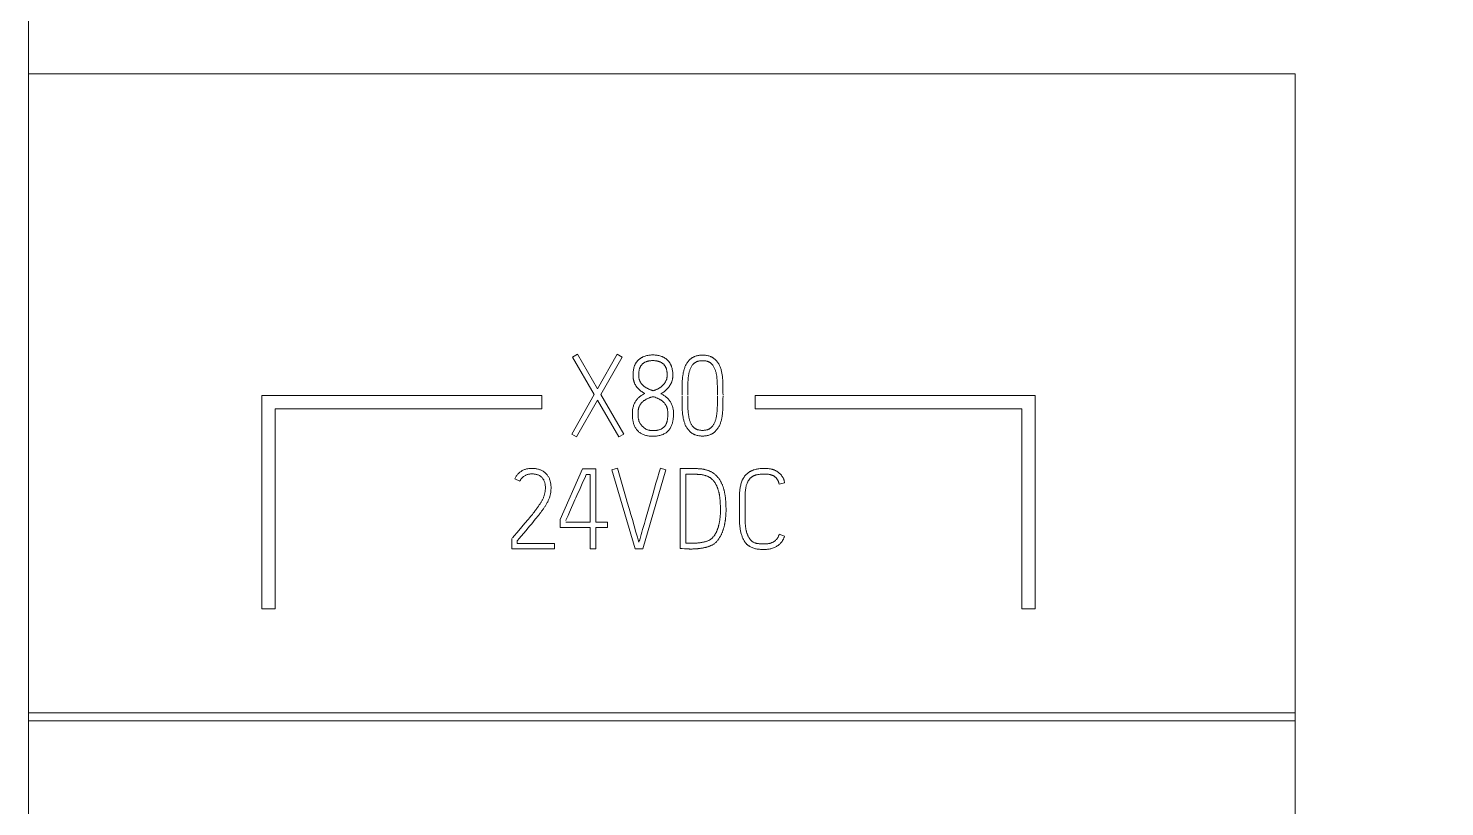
# Model space of a CAD drawing. Header units: millimetres. Extents: x 42356 to 50646, y 31507 to 39566.
# Drawn here: x 47567.53 to 47588.77, y 33780.52 to 33792.19 of the extents above; entities that cross this region are included whole.
import ezdxf

# ---------------------------------------------------------------- set-up
doc = ezdxf.new("R2010")
doc.units = ezdxf.units.MM
doc.set_wipeout_variables(frame=1)
doc.layers.add('000-PI-Oprema', color=30, linetype='Continuous', lineweight=5)

# ---------------------------------------------------------------- blocks, each defined once
blk = doc.blocks.new('A101_6ES7512-1DK01-0AB0')
at = {"layer": '000-PI-Oprema'}
for p, q in [((0, -58.55), (0, 58.55)), ((19, -24.25), (0, -24.25)), ((19, -58.55), (19, -24.25)), ((8.163, -28.496), (8.235, -28.455)), ((8.235, -28.455), (8.534, -28.974)), ((8.534, -28.974), (8.829, -28.455)), ((8.829, -28.455), (8.904, -28.496)), ((8.488, -29.057), (8.163, -28.496)), ((8.904, -28.496), (8.584, -29.059)), ((3.5, -32.273), (3.5, -29.073)), ((3.5, -29.073), (7.7, -29.073)), ((7.7, -29.073), (7.7, -29.273)), ((8.15, -29.651), (8.488, -29.057)), ((8.584, -29.059), (8.929, -29.651)), ((9.804, -29.027), (9.805, -29.001)), ((9.804, -29.066), (9.804, -29.027)), ((9.804, -29.122), (9.804, -29.084)), ((9.805, -28.963), (9.805, -28.937)), ((9.805, -29.001), (9.805, -28.963)), ((9.89, -29.002), (9.889, -29.034)), ((9.889, -29.034), (9.889, -29.066)), ((9.889, -29.084), (9.889, -29.116)), ((9.89, -28.938), (9.89, -28.959)), ((9.89, -28.959), (9.89, -29.002)), ((10.334, -28.927), (10.333, -28.906)), ((10.334, -28.949), (10.334, -28.927)), ((10.335, -28.991), (10.334, -28.949)), ((10.335, -29.023), (10.335, -28.991)), ((10.335, -29.116), (10.335, -29.084)), ((10.417, -28.911), (10.418, -28.937)), ((10.418, -28.937), (10.418, -28.975)), ((10.418, -28.975), (10.418, -29.001)), ((10.418, -29.001), (10.418, -29.027)), ((10.418, -29.027), (10.419, -29.066)), ((10.419, -29.084), (10.418, -29.122)), ((10.9, -29.273), (10.9, -29.073)), ((10.9, -29.073), (15.1, -29.073)), ((15.1, -29.073), (15.1, -32.273)), ((3.7, -29.273), (3.7, -32.273)), ((7.7, -29.273), (3.7, -29.273)), ((8.536, -29.142), (8.223, -29.693)), ((8.856, -29.693), (8.536, -29.142)), ((9.805, -29.148), (9.804, -29.122)), ((9.805, -29.174), (9.805, -29.148)), ((9.805, -29.212), (9.805, -29.174)), ((9.806, -29.238), (9.805, -29.212)), ((9.889, -29.116), (9.89, -29.147)), ((9.89, -29.147), (9.89, -29.179)), ((9.89, -29.179), (9.89, -29.211)), ((9.89, -29.211), (9.891, -29.232)), ((10.334, -29.19), (10.335, -29.147)), ((10.334, -29.211), (10.334, -29.19)), ((10.335, -29.147), (10.335, -29.116)), ((10.418, -29.122), (10.418, -29.148)), ((10.418, -29.148), (10.418, -29.186)), ((10.418, -29.186), (10.418, -29.212)), ((14.9, -29.273), (10.9, -29.273)), ((14.9, -32.273), (14.9, -29.273)), ((8.223, -29.693), (8.15, -29.651)), ((8.929, -29.651), (8.856, -29.693)), ((7.37, -30.359), (7.295, -30.321)), ((7.976, -30.932), (8.312, -30.173)), ((8.354, -30.286), (8.307, -30.393)), ((8.312, -30.173), (8.51, -30.173)), ((8.367, -30.256), (8.354, -30.286)), ((8.425, -30.256), (8.367, -30.256)), ((8.425, -30.972), (8.425, -30.256)), ((8.51, -30.173), (8.51, -30.972)), ((8.753, -30.188), (8.834, -30.165)), ((9.099, -31.373), (8.753, -30.188)), ((8.834, -30.165), (8.965, -30.616)), ((9.56, -30.188), (9.216, -31.373)), ((9.413, -30.39), (9.434, -30.315)), ((9.434, -30.315), (9.462, -30.221)), ((9.462, -30.221), (9.479, -30.165)), ((9.479, -30.165), (9.56, -30.188)), ((9.778, -30.17), (9.961, -30.168)), ((9.778, -31.365), (9.778, -30.17)), ((9.863, -30.255), (9.863, -31.286)), ((7.754, -30.455), (7.754, -30.454)), ((8.264, -30.491), (8.242, -30.54)), ((8.307, -30.393), (8.264, -30.491)), ((9.256, -30.935), (9.369, -30.54)), ((9.369, -30.54), (9.391, -30.465)), ((9.391, -30.465), (9.413, -30.39)), ((11.343, -30.381), (11.261, -30.401)), ((8.198, -30.638), (8.116, -30.823)), ((8.965, -30.616), (8.981, -30.672)), ((8.981, -30.672), (9.009, -30.766)), ((9.009, -30.766), (9.02, -30.804)), ((10.377, -30.687), (10.376, -30.67)), ((10.378, -30.704), (10.377, -30.687)), ((10.379, -30.721), (10.378, -30.704)), ((10.38, -30.738), (10.379, -30.721)), ((10.462, -30.708), (10.463, -30.726)), ((10.463, -30.726), (10.463, -30.745)), ((10.463, -30.745), (10.464, -30.764)), ((10.665, -30.927), (10.665, -30.597)), ((10.75, -30.597), (10.75, -30.923)), ((7.401, -31.045), (7.448, -30.99)), ((7.448, -30.99), (7.494, -30.935)), ((7.494, -30.935), (7.52, -30.903)), ((7.52, -30.903), (7.533, -30.888)), ((7.544, -31.002), (7.522, -31.028)), ((7.533, -30.888), (7.546, -30.872)), ((7.565, -30.976), (7.544, -31.002)), ((7.546, -30.872), (7.559, -30.856)), ((7.559, -30.856), (7.572, -30.84)), ((7.587, -30.95), (7.565, -30.976)), ((7.572, -30.84), (7.584, -30.823)), ((7.584, -30.823), (7.597, -30.807)), ((7.608, -30.924), (7.587, -30.95)), ((7.622, -30.907), (7.608, -30.924)), ((7.636, -30.889), (7.622, -30.907)), ((7.65, -30.872), (7.636, -30.889)), ((7.664, -30.854), (7.65, -30.872)), ((7.976, -31.055), (7.976, -30.932)), ((8.059, -30.972), (8.425, -30.972)), ((8.094, -30.872), (8.072, -30.921)), ((8.116, -30.823), (8.094, -30.872)), ((8.51, -30.972), (8.686, -30.972)), ((8.686, -30.972), (8.686, -31.055)), ((9.02, -30.804), (9.037, -30.86)), ((9.24, -30.992), (9.256, -30.935)), ((7.25, -31.373), (7.25, -31.22)), ((7.26, -31.208), (7.354, -31.099)), ((7.355, -31.224), (7.34, -31.241)), ((7.354, -31.099), (7.401, -31.045)), ((7.522, -31.028), (7.493, -31.062)), ((8.425, -31.055), (7.976, -31.055)), ((8.425, -31.373), (8.425, -31.055)), ((8.51, -31.055), (8.51, -31.373)), ((8.686, -31.055), (8.51, -31.055)), ((9.113, -31.123), (9.135, -31.198)), ((9.135, -31.198), (9.146, -31.236)), ((9.184, -31.179), (9.19, -31.16)), ((9.19, -31.16), (9.201, -31.123)), ((11.263, -31.155), (11.341, -31.183)), ((7.889, -31.373), (7.25, -31.373)), ((7.34, -31.241), (7.333, -31.25)), ((7.333, -31.25), (7.333, -31.29)), ((7.333, -31.29), (7.889, -31.29)), ((7.889, -31.29), (7.889, -31.373)), ((8.51, -31.373), (8.425, -31.373)), ((9.216, -31.373), (9.099, -31.373)), ((9.843, -31.371), (9.806, -31.367)), ((9.906, -31.288), (9.948, -31.288)), ((3.7, -32.273), (3.5, -32.273)), ((15.1, -32.273), (14.9, -32.273)), ((19, -33.833), (0, -33.833)), ((19, -33.95), (0, -33.95))]:
    blk.add_line(p, q, dxfattribs=at)
for points in [[(9.247, -29.044), (9.235, -29.037), (9.223, -29.03), (9.211, -29.023), (9.199, -29.015), (9.188, -29.007), (9.177, -28.999), (9.166, -28.99), (9.161, -28.985), (9.155, -28.98), (9.146, -28.97), (9.136, -28.96), (9.132, -28.955), (9.127, -28.949), (9.123, -28.944), (9.119, -28.938), (9.115, -28.932), (9.111, -28.926), (9.108, -28.92), (9.104, -28.914), (9.101, -28.908), (9.098, -28.902), (9.092, -28.889), (9.09, -28.883), (9.087, -28.876), (9.085, -28.87), (9.082, -28.863), (9.08, -28.856), (9.079, -28.849), (9.077, -28.843), (9.075, -28.836), (9.074, -28.829), (9.073, -28.822), (9.071, -28.808), (9.07, -28.794), (9.069, -28.78), (9.069, -28.767), (9.069, -28.753), (9.069, -28.739), (9.07, -28.725), (9.072, -28.711), (9.074, -28.697), (9.076, -28.683), (9.079, -28.669), (9.082, -28.656), (9.086, -28.642), (9.088, -28.636), (9.091, -28.629), (9.093, -28.623), (9.096, -28.616), (9.099, -28.61), (9.102, -28.604), (9.105, -28.597), (9.109, -28.591), (9.112, -28.585), (9.116, -28.579), (9.12, -28.574), (9.125, -28.568), (9.129, -28.563), (9.133, -28.557), (9.138, -28.552), (9.143, -28.547), (9.148, -28.542), (9.153, -28.537), (9.158, -28.532), (9.164, -28.528), (9.169, -28.524), (9.175, -28.52), (9.181, -28.516), (9.186, -28.512), (9.192, -28.508), (9.198, -28.504), (9.205, -28.501), (9.211, -28.498), (9.217, -28.495), (9.223, -28.492), (9.23, -28.489), (9.236, -28.487), (9.25, -28.482), (9.263, -28.478), (9.276, -28.474), (9.29, -28.472), (9.304, -28.469), (9.318, -28.467), (9.332, -28.466), (9.346, -28.465), (9.36, -28.465), (9.374, -28.465), (9.388, -28.465), (9.402, -28.466), (9.416, -28.467), (9.429, -28.469), (9.443, -28.471), (9.457, -28.474), (9.47, -28.478), (9.484, -28.482), (9.497, -28.486), (9.504, -28.489), (9.51, -28.492), (9.516, -28.494), (9.523, -28.497), (9.529, -28.501), (9.535, -28.504), (9.541, -28.507), (9.547, -28.511), (9.553, -28.515), (9.559, -28.519), (9.564, -28.523), (9.57, -28.527), (9.575, -28.532), (9.581, -28.537), (9.586, -28.541), (9.591, -28.546), (9.595, -28.551), (9.6, -28.557), (9.605, -28.562), (9.609, -28.568), (9.613, -28.573), (9.617, -28.579), (9.621, -28.585), (9.625, -28.591), (9.628, -28.597), (9.631, -28.603), (9.635, -28.609), (9.638, -28.616), (9.64, -28.622), (9.643, -28.628), (9.645, -28.635), (9.648, -28.642), (9.652, -28.655), (9.655, -28.669), (9.658, -28.682), (9.661, -28.696), (9.663, -28.71), (9.664, -28.724), (9.665, -28.738), (9.666, -28.752), (9.666, -28.766), (9.666, -28.78), (9.665, -28.794), (9.664, -28.808), (9.663, -28.814), (9.662, -28.821), (9.661, -28.828), (9.659, -28.835), (9.657, -28.842), (9.656, -28.849), (9.654, -28.855), (9.651, -28.862), (9.649, -28.869), (9.647, -28.875), (9.644, -28.882), (9.641, -28.888), (9.635, -28.9), (9.628, -28.913), (9.621, -28.925), (9.613, -28.936), (9.605, -28.948), (9.596, -28.959), (9.587, -28.969), (9.578, -28.979), (9.568, -28.989), (9.557, -28.998), (9.546, -29.007), (9.535, -29.016), (9.524, -29.024), (9.512, -29.032), (9.5, -29.039), (9.488, -29.046)], [(9.372, -29.001), (9.379, -28.999), (9.386, -28.996), (9.393, -28.994), (9.4, -28.992), (9.406, -28.989), (9.413, -28.987), (9.42, -28.984), (9.427, -28.981), (9.433, -28.978), (9.44, -28.974), (9.446, -28.971), (9.453, -28.968), (9.459, -28.964), (9.465, -28.96), (9.472, -28.956), (9.478, -28.952), (9.484, -28.948), (9.489, -28.943), (9.495, -28.939), (9.501, -28.934), (9.506, -28.929), (9.512, -28.924), (9.517, -28.919), (9.522, -28.914), (9.527, -28.908), (9.532, -28.903), (9.536, -28.897), (9.541, -28.891), (9.545, -28.885), (9.549, -28.879), (9.553, -28.873), (9.557, -28.867), (9.56, -28.86), (9.563, -28.854), (9.566, -28.847), (9.569, -28.84), (9.571, -28.833), (9.574, -28.826), (9.576, -28.819), (9.577, -28.812), (9.578, -28.805), (9.579, -28.798), (9.58, -28.79), (9.581, -28.783), (9.581, -28.776), (9.581, -28.768), (9.581, -28.761), (9.581, -28.754), (9.581, -28.746), (9.581, -28.739), (9.58, -28.732), (9.579, -28.724), (9.578, -28.717), (9.577, -28.71), (9.576, -28.703), (9.574, -28.696), (9.573, -28.688), (9.571, -28.681), (9.569, -28.674), (9.566, -28.667), (9.564, -28.66), (9.561, -28.654), (9.558, -28.647), (9.555, -28.64), (9.551, -28.634), (9.547, -28.628), (9.543, -28.622), (9.538, -28.616), (9.534, -28.61), (9.529, -28.605), (9.523, -28.6), (9.518, -28.595), (9.512, -28.591), (9.506, -28.586), (9.5, -28.582), (9.494, -28.579), (9.487, -28.575), (9.481, -28.572), (9.474, -28.569), (9.467, -28.566), (9.46, -28.564), (9.453, -28.561), (9.446, -28.559), (9.439, -28.557), (9.432, -28.556), (9.425, -28.554), (9.417, -28.553), (9.41, -28.552), (9.403, -28.551), (9.396, -28.551), (9.388, -28.55), (9.381, -28.55), (9.374, -28.55), (9.366, -28.55), (9.359, -28.55), (9.352, -28.55), (9.344, -28.55), (9.337, -28.551), (9.33, -28.551), (9.323, -28.552), (9.315, -28.553), (9.308, -28.555), (9.301, -28.556), (9.294, -28.558), (9.287, -28.559), (9.28, -28.561), (9.273, -28.564), (9.266, -28.566), (9.259, -28.569), (9.252, -28.572), (9.246, -28.575), (9.239, -28.579), (9.233, -28.582), (9.227, -28.586), (9.221, -28.591), (9.215, -28.595), (9.21, -28.6), (9.204, -28.605), (9.199, -28.611), (9.195, -28.616), (9.19, -28.622), (9.186, -28.628), (9.182, -28.635), (9.179, -28.641), (9.175, -28.648), (9.172, -28.654), (9.17, -28.661), (9.167, -28.668), (9.165, -28.675), (9.163, -28.682), (9.162, -28.689), (9.16, -28.696), (9.159, -28.704), (9.158, -28.711), (9.157, -28.718), (9.156, -28.726), (9.155, -28.733), (9.155, -28.74), (9.154, -28.755), (9.154, -28.769)], [(9.805, -28.937), (9.806, -28.911), (9.806, -28.898), (9.807, -28.885), (9.807, -28.872), (9.808, -28.86), (9.808, -28.847), (9.809, -28.834), (9.811, -28.821), (9.812, -28.808), (9.813, -28.795), (9.815, -28.783), (9.817, -28.77), (9.819, -28.757), (9.821, -28.745), (9.823, -28.732), (9.826, -28.719), (9.829, -28.707), (9.832, -28.694), (9.836, -28.682), (9.84, -28.67), (9.844, -28.657), (9.848, -28.645), (9.853, -28.633), (9.858, -28.622), (9.864, -28.61), (9.87, -28.599), (9.877, -28.588), (9.884, -28.577), (9.892, -28.567), (9.9, -28.557), (9.908, -28.547), (9.917, -28.538), (9.927, -28.529), (9.937, -28.521), (9.947, -28.513), (9.953, -28.51), (9.958, -28.506), (9.963, -28.503), (9.969, -28.5), (9.975, -28.497), (9.981, -28.494), (9.986, -28.491), (9.992, -28.488), (10.004, -28.484), (10.017, -28.48), (10.029, -28.476), (10.042, -28.473), (10.054, -28.471), (10.067, -28.469), (10.08, -28.468), (10.093, -28.467), (10.106, -28.466), (10.119, -28.466), (10.131, -28.467), (10.144, -28.468), (10.157, -28.469), (10.17, -28.471), (10.183, -28.473), (10.195, -28.476), (10.208, -28.48), (10.22, -28.484), (10.232, -28.488), (10.238, -28.491), (10.244, -28.494), (10.25, -28.496), (10.255, -28.499), (10.261, -28.503), (10.266, -28.506), (10.272, -28.509), (10.277, -28.513), (10.287, -28.521), (10.297, -28.529), (10.307, -28.538), (10.316, -28.547), (10.324, -28.557), (10.333, -28.567), (10.34, -28.577), (10.348, -28.588), (10.354, -28.599), (10.361, -28.61), (10.366, -28.621), (10.372, -28.633), (10.376, -28.645), (10.381, -28.657), (10.385, -28.669), (10.389, -28.682), (10.392, -28.694), (10.395, -28.707), (10.398, -28.719), (10.401, -28.732), (10.403, -28.744), (10.405, -28.757), (10.407, -28.77), (10.409, -28.783), (10.41, -28.795), (10.411, -28.808), (10.413, -28.821), (10.414, -28.834), (10.415, -28.847), (10.415, -28.86), (10.416, -28.872), (10.416, -28.885), (10.417, -28.898), (10.417, -28.911)], [(10.333, -28.906), (10.333, -28.895), (10.333, -28.885), (10.332, -28.874), (10.331, -28.863), (10.331, -28.853), (10.33, -28.842), (10.329, -28.832), (10.328, -28.821), (10.327, -28.81), (10.326, -28.8), (10.325, -28.789), (10.324, -28.779), (10.322, -28.768), (10.32, -28.758), (10.318, -28.747), (10.316, -28.737), (10.314, -28.726), (10.311, -28.716), (10.308, -28.706), (10.305, -28.696), (10.301, -28.686), (10.297, -28.676), (10.293, -28.666), (10.288, -28.656), (10.283, -28.647), (10.278, -28.638), (10.272, -28.629), (10.266, -28.62), (10.26, -28.612), (10.256, -28.608), (10.253, -28.604), (10.249, -28.6), (10.245, -28.596), (10.241, -28.593), (10.237, -28.589), (10.233, -28.586), (10.229, -28.583), (10.224, -28.58), (10.22, -28.577), (10.215, -28.574), (10.21, -28.572), (10.206, -28.569), (10.201, -28.567), (10.196, -28.565), (10.191, -28.563), (10.186, -28.562), (10.181, -28.56), (10.175, -28.559), (10.17, -28.557), (10.16, -28.555), (10.149, -28.554), (10.139, -28.552), (10.128, -28.552), (10.117, -28.551), (10.107, -28.551), (10.096, -28.552), (10.085, -28.552), (10.075, -28.554), (10.064, -28.555), (10.054, -28.557), (10.049, -28.559), (10.043, -28.56), (10.038, -28.562), (10.033, -28.563), (10.028, -28.565), (10.023, -28.567), (10.018, -28.569), (10.014, -28.572), (10.009, -28.574), (10.004, -28.577), (10, -28.58), (9.996, -28.583), (9.991, -28.586), (9.987, -28.589), (9.983, -28.593), (9.979, -28.596), (9.975, -28.6), (9.972, -28.604), (9.968, -28.608), (9.964, -28.612), (9.958, -28.62), (9.951, -28.629), (9.946, -28.638), (9.94, -28.647), (9.935, -28.656), (9.931, -28.666), (9.927, -28.676), (9.923, -28.686), (9.919, -28.696), (9.916, -28.706), (9.913, -28.716), (9.911, -28.726), (9.908, -28.737), (9.906, -28.747), (9.904, -28.758), (9.903, -28.768), (9.901, -28.779), (9.9, -28.789), (9.898, -28.8), (9.897, -28.81), (9.896, -28.821), (9.895, -28.832), (9.894, -28.842), (9.894, -28.853), (9.893, -28.863), (9.892, -28.874), (9.892, -28.885), (9.892, -28.895), (9.891, -28.906), (9.891, -28.917), (9.89, -28.938)], [(9.154, -28.769), (9.154, -28.777), (9.154, -28.784), (9.155, -28.792), (9.156, -28.799), (9.157, -28.807), (9.158, -28.814), (9.16, -28.821), (9.161, -28.825), (9.162, -28.829), (9.163, -28.832), (9.164, -28.836), (9.165, -28.839), (9.166, -28.843), (9.167, -28.846), (9.169, -28.85), (9.17, -28.853), (9.172, -28.857), (9.173, -28.86), (9.175, -28.864), (9.176, -28.867), (9.178, -28.87), (9.18, -28.874), (9.182, -28.877), (9.184, -28.88), (9.186, -28.883), (9.188, -28.886), (9.19, -28.889), (9.192, -28.893), (9.194, -28.896), (9.196, -28.899), (9.199, -28.901), (9.201, -28.904), (9.204, -28.907), (9.206, -28.91), (9.209, -28.913), (9.211, -28.915), (9.214, -28.918), (9.217, -28.921), (9.219, -28.923), (9.225, -28.928), (9.231, -28.933), (9.237, -28.937), (9.243, -28.942), (9.249, -28.946), (9.255, -28.95), (9.262, -28.954), (9.268, -28.958), (9.275, -28.962), (9.281, -28.965), (9.288, -28.968), (9.295, -28.972), (9.301, -28.975), (9.308, -28.978), (9.315, -28.981), (9.322, -28.984), (9.329, -28.986), (9.336, -28.989), (9.343, -28.991), (9.35, -28.994), (9.357, -28.996), (9.365, -28.998), (9.372, -29.001)], [(9.488, -29.046), (9.499, -29.051), (9.51, -29.058), (9.521, -29.064), (9.532, -29.071), (9.542, -29.078), (9.553, -29.085), (9.563, -29.092), (9.573, -29.101), (9.582, -29.109), (9.591, -29.118), (9.599, -29.127), (9.607, -29.137), (9.615, -29.147), (9.623, -29.157), (9.629, -29.168), (9.636, -29.179), (9.642, -29.19), (9.647, -29.201), (9.652, -29.213), (9.657, -29.224), (9.661, -29.236), (9.664, -29.248), (9.667, -29.261), (9.67, -29.273), (9.672, -29.285), (9.674, -29.298), (9.675, -29.311), (9.676, -29.323), (9.676, -29.336), (9.676, -29.348), (9.676, -29.361), (9.676, -29.374), (9.675, -29.386), (9.674, -29.399), (9.673, -29.411), (9.672, -29.424), (9.67, -29.436), (9.668, -29.449), (9.666, -29.461), (9.663, -29.474), (9.66, -29.486), (9.656, -29.498), (9.652, -29.51), (9.648, -29.522), (9.643, -29.534), (9.638, -29.545), (9.632, -29.556), (9.625, -29.567), (9.618, -29.577), (9.61, -29.587), (9.602, -29.597), (9.598, -29.602), (9.593, -29.606), (9.589, -29.611), (9.584, -29.615), (9.574, -29.623), (9.564, -29.631), (9.554, -29.638), (9.543, -29.644), (9.532, -29.65), (9.52, -29.656), (9.508, -29.661), (9.497, -29.665), (9.485, -29.669), (9.472, -29.672), (9.46, -29.675), (9.448, -29.678), (9.435, -29.68), (9.423, -29.682), (9.41, -29.683), (9.398, -29.684), (9.385, -29.684), (9.372, -29.685), (9.36, -29.685), (9.347, -29.684), (9.334, -29.684), (9.322, -29.683), (9.309, -29.681), (9.297, -29.68), (9.284, -29.677), (9.272, -29.675), (9.26, -29.672), (9.248, -29.668), (9.236, -29.664), (9.224, -29.66), (9.212, -29.655), (9.201, -29.649), (9.19, -29.643), (9.179, -29.636), (9.169, -29.629), (9.158, -29.621), (9.149, -29.613), (9.144, -29.609), (9.14, -29.604), (9.135, -29.6), (9.131, -29.595), (9.123, -29.585), (9.116, -29.575), (9.109, -29.565), (9.102, -29.554), (9.096, -29.542), (9.091, -29.531), (9.086, -29.519), (9.082, -29.507), (9.078, -29.495), (9.074, -29.483), (9.071, -29.471), (9.069, -29.459), (9.066, -29.446), (9.065, -29.434), (9.063, -29.421), (9.061, -29.409), (9.06, -29.396), (9.06, -29.383), (9.059, -29.371), (9.059, -29.358), (9.059, -29.345), (9.059, -29.333), (9.059, -29.32), (9.06, -29.308), (9.061, -29.295), (9.063, -29.283), (9.065, -29.27), (9.068, -29.258), (9.071, -29.246), (9.074, -29.233), (9.078, -29.221), (9.083, -29.21), (9.088, -29.198), (9.093, -29.187), (9.099, -29.175), (9.105, -29.164), (9.112, -29.154), (9.119, -29.143), (9.126, -29.133), (9.135, -29.124), (9.143, -29.114), (9.152, -29.106), (9.161, -29.097), (9.171, -29.089), (9.181, -29.082), (9.192, -29.075), (9.202, -29.068), (9.213, -29.061), (9.224, -29.055), (9.235, -29.049), (9.247, -29.044)], [(9.37, -29.091), (9.362, -29.093), (9.354, -29.095), (9.346, -29.097), (9.338, -29.1), (9.33, -29.103), (9.322, -29.105), (9.314, -29.108), (9.306, -29.111), (9.299, -29.114), (9.291, -29.118), (9.283, -29.121), (9.276, -29.125), (9.268, -29.128), (9.261, -29.132), (9.254, -29.137), (9.246, -29.141), (9.239, -29.146), (9.232, -29.15), (9.226, -29.155), (9.219, -29.161), (9.213, -29.166), (9.207, -29.172), (9.201, -29.178), (9.195, -29.184), (9.19, -29.19), (9.185, -29.197), (9.18, -29.204), (9.176, -29.211), (9.172, -29.219), (9.168, -29.226), (9.164, -29.234), (9.161, -29.241), (9.158, -29.249), (9.156, -29.257), (9.153, -29.265), (9.151, -29.274), (9.15, -29.282), (9.148, -29.29), (9.147, -29.298), (9.146, -29.307), (9.145, -29.315), (9.144, -29.323), (9.144, -29.332), (9.144, -29.34), (9.144, -29.348), (9.144, -29.357), (9.144, -29.365), (9.144, -29.373), (9.145, -29.382), (9.145, -29.39), (9.146, -29.398), (9.147, -29.407), (9.148, -29.415), (9.15, -29.423), (9.152, -29.431), (9.154, -29.44), (9.156, -29.448), (9.158, -29.456), (9.161, -29.463), (9.164, -29.471), (9.168, -29.479), (9.172, -29.486), (9.174, -29.49), (9.176, -29.493), (9.178, -29.497), (9.18, -29.5), (9.185, -29.507), (9.19, -29.514), (9.196, -29.52), (9.201, -29.527), (9.207, -29.533), (9.213, -29.539), (9.219, -29.545)], [(9.219, -29.545), (9.224, -29.55), (9.23, -29.556), (9.236, -29.56), (9.243, -29.565), (9.249, -29.569), (9.256, -29.573), (9.263, -29.577), (9.27, -29.581), (9.277, -29.584), (9.284, -29.586), (9.292, -29.589), (9.299, -29.591), (9.307, -29.593), (9.314, -29.595), (9.322, -29.596), (9.33, -29.597), (9.338, -29.598), (9.345, -29.599), (9.353, -29.599), (9.361, -29.6), (9.369, -29.6), (9.377, -29.6), (9.385, -29.6), (9.392, -29.599), (9.4, -29.599), (9.408, -29.598), (9.416, -29.597), (9.424, -29.596), (9.431, -29.595), (9.439, -29.593), (9.447, -29.591), (9.454, -29.589), (9.462, -29.587), (9.469, -29.585), (9.477, -29.582), (9.484, -29.579), (9.491, -29.576), (9.498, -29.572), (9.505, -29.568), (9.511, -29.564), (9.518, -29.56), (9.524, -29.555), (9.53, -29.55), (9.536, -29.544), (9.541, -29.538), (9.546, -29.532), (9.55, -29.526), (9.555, -29.519), (9.559, -29.513), (9.562, -29.506), (9.566, -29.499), (9.569, -29.491), (9.572, -29.484), (9.574, -29.477), (9.577, -29.469), (9.579, -29.462), (9.581, -29.454), (9.582, -29.446), (9.584, -29.439), (9.585, -29.431), (9.586, -29.423), (9.587, -29.415), (9.588, -29.408), (9.589, -29.4), (9.59, -29.392), (9.59, -29.384), (9.591, -29.369), (9.591, -29.353), (9.591, -29.337), (9.591, -29.329), (9.59, -29.322), (9.59, -29.314), (9.589, -29.306), (9.588, -29.298), (9.587, -29.291), (9.585, -29.283), (9.584, -29.275), (9.582, -29.268), (9.58, -29.26), (9.577, -29.253), (9.575, -29.245), (9.572, -29.238), (9.569, -29.231), (9.565, -29.224), (9.561, -29.217), (9.557, -29.21), (9.553, -29.204), (9.548, -29.197), (9.544, -29.191), (9.539, -29.185), (9.533, -29.179), (9.528, -29.174), (9.522, -29.168), (9.516, -29.163), (9.51, -29.158), (9.504, -29.153), (9.498, -29.149), (9.491, -29.144), (9.485, -29.14), (9.478, -29.136), (9.471, -29.132), (9.464, -29.128), (9.457, -29.125), (9.45, -29.121), (9.443, -29.118), (9.436, -29.115), (9.429, -29.112), (9.414, -29.106), (9.4, -29.1), (9.385, -29.095), (9.37, -29.091)], [(10.335, -29.066), (10.335, -29.055), (10.335, -29.023)], [(10.418, -29.212), (10.417, -29.238), (10.417, -29.251), (10.416, -29.263), (10.416, -29.276), (10.415, -29.289), (10.414, -29.302), (10.413, -29.315), (10.412, -29.327), (10.411, -29.34), (10.41, -29.353), (10.408, -29.366), (10.406, -29.378), (10.404, -29.391), (10.402, -29.404), (10.4, -29.416), (10.397, -29.429), (10.394, -29.441), (10.39, -29.454), (10.387, -29.466), (10.383, -29.478), (10.379, -29.49), (10.374, -29.502), (10.369, -29.514), (10.364, -29.526), (10.358, -29.537), (10.352, -29.548), (10.345, -29.559), (10.338, -29.57), (10.33, -29.58), (10.322, -29.59), (10.313, -29.6), (10.305, -29.609), (10.295, -29.618), (10.285, -29.626), (10.275, -29.634), (10.27, -29.638), (10.265, -29.641), (10.259, -29.645), (10.254, -29.648), (10.248, -29.651), (10.242, -29.654), (10.237, -29.657), (10.231, -29.659), (10.219, -29.664), (10.206, -29.668), (10.194, -29.672), (10.182, -29.675), (10.169, -29.677), (10.156, -29.679), (10.143, -29.68), (10.131, -29.681), (10.118, -29.681), (10.105, -29.681), (10.092, -29.681), (10.079, -29.68), (10.066, -29.679), (10.054, -29.677), (10.041, -29.674), (10.029, -29.671), (10.016, -29.668), (10.004, -29.664), (9.998, -29.662), (9.992, -29.659), (9.986, -29.656), (9.98, -29.654), (9.975, -29.651), (9.969, -29.648), (9.963, -29.644), (9.958, -29.641), (9.953, -29.637), (9.948, -29.634), (9.937, -29.626), (9.928, -29.617), (9.918, -29.609), (9.909, -29.6), (9.9, -29.59), (9.892, -29.58), (9.884, -29.57), (9.877, -29.56), (9.87, -29.549), (9.864, -29.537), (9.858, -29.526), (9.853, -29.514), (9.848, -29.502), (9.844, -29.49), (9.84, -29.478), (9.836, -29.466), (9.832, -29.454), (9.829, -29.441), (9.826, -29.429), (9.823, -29.416), (9.821, -29.404), (9.819, -29.391), (9.817, -29.378), (9.815, -29.366), (9.813, -29.353), (9.812, -29.34), (9.811, -29.327), (9.809, -29.315), (9.808, -29.302), (9.808, -29.289), (9.807, -29.276), (9.807, -29.263), (9.806, -29.251), (9.806, -29.238)], [(9.891, -29.232), (9.891, -29.243), (9.892, -29.253), (9.892, -29.264), (9.893, -29.275), (9.893, -29.285), (9.894, -29.296), (9.895, -29.306), (9.896, -29.317), (9.897, -29.327), (9.898, -29.338), (9.899, -29.348), (9.901, -29.359), (9.902, -29.369), (9.904, -29.38), (9.906, -29.39), (9.908, -29.401), (9.91, -29.411), (9.913, -29.421), (9.915, -29.432), (9.918, -29.442), (9.921, -29.452), (9.924, -29.462), (9.928, -29.472), (9.932, -29.482), (9.936, -29.491), (9.941, -29.501), (9.946, -29.51), (9.952, -29.519), (9.958, -29.528), (9.962, -29.532), (9.965, -29.536), (9.968, -29.54), (9.972, -29.544), (9.975, -29.548), (9.979, -29.552), (9.983, -29.555), (9.987, -29.559), (9.991, -29.562), (9.996, -29.565), (10, -29.568), (10.005, -29.571), (10.009, -29.574), (10.014, -29.576), (10.019, -29.578), (10.024, -29.581), (10.028, -29.583), (10.033, -29.584), (10.038, -29.586), (10.044, -29.588), (10.049, -29.589), (10.054, -29.59), (10.064, -29.592), (10.075, -29.594), (10.085, -29.595), (10.096, -29.596), (10.106, -29.596), (10.117, -29.596), (10.128, -29.596), (10.138, -29.595), (10.149, -29.594), (10.159, -29.593), (10.17, -29.59), (10.175, -29.589), (10.18, -29.588), (10.185, -29.586), (10.19, -29.584), (10.195, -29.583), (10.2, -29.58), (10.205, -29.578), (10.21, -29.576), (10.214, -29.573), (10.219, -29.571), (10.223, -29.568), (10.228, -29.565), (10.232, -29.562), (10.236, -29.558), (10.24, -29.555), (10.244, -29.551), (10.248, -29.547), (10.251, -29.544), (10.255, -29.54), (10.258, -29.536), (10.265, -29.527), (10.271, -29.519), (10.277, -29.51), (10.282, -29.501), (10.287, -29.491), (10.292, -29.482), (10.296, -29.472), (10.299, -29.462), (10.303, -29.452), (10.306, -29.442), (10.309, -29.432), (10.312, -29.421), (10.314, -29.411), (10.317, -29.401), (10.319, -29.39), (10.321, -29.38), (10.322, -29.369), (10.324, -29.359), (10.325, -29.348), (10.326, -29.338), (10.328, -29.327), (10.329, -29.317), (10.33, -29.306), (10.33, -29.296), (10.331, -29.285), (10.332, -29.275), (10.332, -29.264), (10.333, -29.253), (10.333, -29.243), (10.334, -29.232), (10.334, -29.211)], [(7.295, -30.321), (7.3, -30.311), (7.305, -30.301), (7.311, -30.291), (7.317, -30.282), (7.324, -30.273), (7.331, -30.264), (7.338, -30.255), (7.346, -30.247), (7.354, -30.239), (7.362, -30.231), (7.371, -30.224), (7.38, -30.217), (7.389, -30.211), (7.399, -30.205), (7.408, -30.199), (7.418, -30.194), (7.429, -30.189), (7.439, -30.185), (7.45, -30.181), (7.46, -30.178), (7.471, -30.175), (7.482, -30.173), (7.493, -30.171), (7.505, -30.169), (7.516, -30.168), (7.527, -30.167), (7.538, -30.167), (7.55, -30.166), (7.561, -30.166), (7.572, -30.167), (7.583, -30.168), (7.594, -30.169), (7.606, -30.17), (7.617, -30.172), (7.628, -30.174), (7.639, -30.177), (7.649, -30.18), (7.66, -30.183), (7.671, -30.186), (7.681, -30.19), (7.691, -30.195), (7.702, -30.2), (7.712, -30.205), (7.721, -30.21), (7.731, -30.216), (7.74, -30.223), (7.748, -30.23), (7.757, -30.238), (7.765, -30.246), (7.772, -30.254), (7.78, -30.262), (7.786, -30.271), (7.793, -30.281), (7.799, -30.29), (7.804, -30.3), (7.809, -30.31), (7.814, -30.32), (7.818, -30.33), (7.822, -30.341), (7.825, -30.352), (7.828, -30.363), (7.831, -30.374), (7.833, -30.385), (7.835, -30.396), (7.836, -30.407), (7.837, -30.418), (7.838, -30.429), (7.839, -30.44), (7.839, -30.451), (7.839, -30.463), (7.839, -30.474), (7.838, -30.485), (7.838, -30.496), (7.836, -30.507), (7.835, -30.519), (7.834, -30.53), (7.832, -30.541), (7.83, -30.552), (7.827, -30.563), (7.825, -30.574), (7.822, -30.585), (7.819, -30.595), (7.815, -30.606), (7.811, -30.616), (7.807, -30.627), (7.803, -30.637), (7.798, -30.648), (7.794, -30.658), (7.789, -30.668), (7.783, -30.678), (7.778, -30.688), (7.773, -30.697), (7.767, -30.707), (7.761, -30.717), (7.755, -30.726), (7.749, -30.736), (7.743, -30.745), (7.737, -30.754), (7.73, -30.763), (7.724, -30.773), (7.717, -30.782), (7.711, -30.791), (7.704, -30.8), (7.698, -30.809), (7.691, -30.818), (7.684, -30.827), (7.678, -30.836), (7.671, -30.845), (7.664, -30.854)], [(7.597, -30.807), (7.603, -30.799), (7.609, -30.79), (7.615, -30.782), (7.621, -30.774), (7.627, -30.766), (7.633, -30.757), (7.639, -30.749), (7.645, -30.74), (7.651, -30.732), (7.657, -30.723), (7.662, -30.715), (7.668, -30.706), (7.674, -30.698), (7.679, -30.689), (7.685, -30.68), (7.69, -30.672), (7.695, -30.663), (7.701, -30.654), (7.706, -30.645), (7.71, -30.636), (7.715, -30.627), (7.719, -30.617), (7.724, -30.608), (7.728, -30.598), (7.731, -30.589), (7.734, -30.579), (7.737, -30.569), (7.74, -30.559), (7.743, -30.549), (7.745, -30.539), (7.747, -30.529), (7.749, -30.519), (7.75, -30.509), (7.752, -30.499), (7.753, -30.489), (7.754, -30.478), (7.754, -30.468), (7.754, -30.458), (7.754, -30.448), (7.754, -30.437), (7.753, -30.427), (7.752, -30.417), (7.751, -30.407), (7.749, -30.396), (7.747, -30.386), (7.744, -30.376), (7.741, -30.367), (7.737, -30.357), (7.733, -30.348), (7.729, -30.338), (7.723, -30.33), (7.718, -30.321), (7.711, -30.313), (7.704, -30.305), (7.697, -30.298), (7.689, -30.291), (7.681, -30.285), (7.672, -30.279), (7.664, -30.274), (7.654, -30.269), (7.645, -30.265), (7.635, -30.262), (7.625, -30.259), (7.615, -30.256), (7.605, -30.254), (7.595, -30.253), (7.585, -30.251), (7.575, -30.25), (7.564, -30.25), (7.554, -30.25), (7.544, -30.25), (7.533, -30.25), (7.523, -30.251), (7.513, -30.252), (7.502, -30.254), (7.492, -30.256), (7.482, -30.259), (7.473, -30.263), (7.463, -30.267), (7.454, -30.271), (7.445, -30.276), (7.436, -30.282), (7.428, -30.288), (7.42, -30.294), (7.412, -30.301), (7.405, -30.308), (7.398, -30.316), (7.391, -30.324), (7.385, -30.333), (7.38, -30.341), (7.374, -30.35), (7.37, -30.359)], [(7.389, -30.328), (7.388, -30.329), (7.387, -30.33), (7.386, -30.331), (7.385, -30.333), (7.384, -30.334), (7.383, -30.335), (7.383, -30.337), (7.382, -30.338), (7.381, -30.339), (7.38, -30.34), (7.379, -30.342), (7.378, -30.343), (7.378, -30.344), (7.377, -30.346), (7.376, -30.347), (7.375, -30.348), (7.375, -30.35), (7.374, -30.351), (7.373, -30.353), (7.373, -30.354), (7.372, -30.355), (7.371, -30.357), (7.37, -30.358), (7.37, -30.359)], [(10.376, -30.67), (10.376, -30.662), (10.375, -30.653), (10.375, -30.645), (10.374, -30.636), (10.373, -30.628), (10.372, -30.619), (10.371, -30.611), (10.37, -30.602), (10.369, -30.594), (10.368, -30.585), (10.367, -30.577), (10.365, -30.568), (10.364, -30.56), (10.362, -30.552), (10.36, -30.543), (10.359, -30.535), (10.357, -30.527), (10.355, -30.519), (10.352, -30.51), (10.35, -30.502), (10.348, -30.494), (10.345, -30.486), (10.343, -30.478), (10.34, -30.47), (10.337, -30.462), (10.334, -30.454), (10.331, -30.446), (10.327, -30.438), (10.324, -30.43), (10.32, -30.423), (10.316, -30.415), (10.312, -30.407), (10.308, -30.4), (10.304, -30.393), (10.299, -30.385), (10.295, -30.378), (10.29, -30.371), (10.285, -30.364), (10.28, -30.357), (10.274, -30.351), (10.269, -30.344), (10.263, -30.338), (10.257, -30.332), (10.251, -30.326), (10.244, -30.321), (10.238, -30.315), (10.231, -30.31), (10.224, -30.305), (10.217, -30.301), (10.209, -30.297), (10.202, -30.292), (10.194, -30.289), (10.186, -30.285), (10.179, -30.282), (10.171, -30.279), (10.163, -30.276), (10.155, -30.273), (10.146, -30.271), (10.138, -30.268), (10.13, -30.266), (10.122, -30.264), (10.113, -30.263), (10.105, -30.261), (10.096, -30.26), (10.088, -30.259), (10.08, -30.258), (10.071, -30.258), (10.063, -30.257), (10.054, -30.256), (10.046, -30.256), (10.037, -30.256), (10.029, -30.255), (10.02, -30.255), (10.012, -30.255), (10.003, -30.255), (9.863, -30.255)], [(9.961, -30.168), (9.971, -30.168), (9.98, -30.168), (9.989, -30.168), (9.999, -30.169), (10.008, -30.169), (10.017, -30.169), (10.027, -30.17), (10.036, -30.17), (10.045, -30.171), (10.055, -30.171), (10.064, -30.172), (10.073, -30.173), (10.083, -30.173), (10.092, -30.174), (10.101, -30.175), (10.11, -30.177), (10.12, -30.178), (10.129, -30.18), (10.138, -30.182), (10.147, -30.184), (10.156, -30.186), (10.165, -30.188), (10.174, -30.191), (10.183, -30.194), (10.192, -30.197), (10.201, -30.2), (10.209, -30.203), (10.218, -30.207), (10.227, -30.211), (10.235, -30.215), (10.243, -30.219), (10.251, -30.224), (10.259, -30.228), (10.267, -30.233), (10.275, -30.239), (10.283, -30.244), (10.29, -30.25), (10.297, -30.256), (10.304, -30.262), (10.311, -30.268), (10.318, -30.275), (10.324, -30.282), (10.331, -30.289), (10.337, -30.296), (10.343, -30.303), (10.349, -30.31), (10.354, -30.317), (10.36, -30.325), (10.365, -30.333), (10.37, -30.34), (10.375, -30.348), (10.38, -30.356), (10.385, -30.364), (10.389, -30.373), (10.393, -30.381), (10.398, -30.389), (10.402, -30.398), (10.405, -30.406), (10.409, -30.415), (10.412, -30.424), (10.416, -30.432), (10.419, -30.441), (10.422, -30.45), (10.425, -30.459), (10.427, -30.468), (10.43, -30.477), (10.432, -30.486), (10.435, -30.495), (10.437, -30.504), (10.439, -30.513), (10.441, -30.522), (10.443, -30.531), (10.445, -30.541), (10.446, -30.55), (10.448, -30.559), (10.45, -30.568), (10.451, -30.577), (10.452, -30.587), (10.454, -30.596), (10.455, -30.605), (10.456, -30.614), (10.457, -30.624), (10.458, -30.633), (10.458, -30.642), (10.459, -30.652), (10.46, -30.661), (10.461, -30.67), (10.461, -30.68), (10.462, -30.689), (10.462, -30.698), (10.462, -30.708)], [(10.665, -30.597), (10.665, -30.582), (10.666, -30.567), (10.666, -30.552), (10.667, -30.537), (10.668, -30.522), (10.669, -30.507), (10.671, -30.491), (10.673, -30.476), (10.675, -30.461), (10.678, -30.446), (10.681, -30.431), (10.684, -30.417), (10.688, -30.402), (10.692, -30.387), (10.697, -30.373), (10.702, -30.359), (10.708, -30.345), (10.711, -30.338), (10.715, -30.331), (10.718, -30.324), (10.722, -30.317), (10.726, -30.311), (10.73, -30.304), (10.734, -30.298), (10.738, -30.292), (10.742, -30.285), (10.747, -30.279), (10.752, -30.274), (10.757, -30.268), (10.762, -30.262), (10.767, -30.257), (10.773, -30.252), (10.779, -30.246), (10.784, -30.242), (10.79, -30.237), (10.796, -30.232), (10.803, -30.228), (10.809, -30.223), (10.815, -30.219), (10.822, -30.215), (10.829, -30.212), (10.835, -30.208), (10.842, -30.205), (10.849, -30.202), (10.856, -30.199), (10.863, -30.196), (10.87, -30.193), (10.877, -30.19), (10.884, -30.188), (10.899, -30.184), (10.914, -30.18), (10.929, -30.177), (10.943, -30.174), (10.958, -30.171), (10.974, -30.17), (10.989, -30.168), (11.004, -30.167), (11.019, -30.167), (11.034, -30.166), (11.05, -30.166), (11.065, -30.167), (11.08, -30.168), (11.095, -30.169), (11.111, -30.171), (11.126, -30.173), (11.133, -30.175), (11.141, -30.176), (11.148, -30.178), (11.155, -30.18), (11.163, -30.182), (11.17, -30.184), (11.177, -30.187), (11.184, -30.189), (11.191, -30.192), (11.198, -30.195), (11.205, -30.199), (11.212, -30.202), (11.219, -30.206), (11.225, -30.21), (11.232, -30.214), (11.238, -30.218), (11.244, -30.222), (11.25, -30.227), (11.256, -30.232), (11.262, -30.237), (11.268, -30.242), (11.274, -30.247), (11.279, -30.252), (11.284, -30.258), (11.289, -30.264), (11.294, -30.27), (11.299, -30.276), (11.303, -30.282), (11.308, -30.288), (11.312, -30.295), (11.316, -30.301), (11.319, -30.308), (11.323, -30.315), (11.326, -30.322), (11.329, -30.329), (11.332, -30.336), (11.334, -30.343), (11.336, -30.351), (11.338, -30.358), (11.34, -30.366), (11.342, -30.373), (11.343, -30.381)], [(11.261, -30.401), (11.258, -30.39), (11.257, -30.384), (11.255, -30.379), (11.253, -30.373), (11.251, -30.368), (11.249, -30.362), (11.247, -30.357), (11.244, -30.352), (11.242, -30.347), (11.239, -30.341), (11.236, -30.336), (11.233, -30.331), (11.23, -30.327), (11.226, -30.322), (11.223, -30.317), (11.219, -30.313), (11.215, -30.308), (11.211, -30.304), (11.207, -30.3), (11.203, -30.296), (11.198, -30.293), (11.194, -30.289), (11.189, -30.286), (11.184, -30.283), (11.179, -30.28), (11.174, -30.277), (11.169, -30.275), (11.163, -30.272), (11.158, -30.27), (11.152, -30.268), (11.147, -30.266), (11.141, -30.264), (11.136, -30.263), (11.13, -30.261), (11.125, -30.26), (11.113, -30.257), (11.102, -30.255), (11.09, -30.254), (11.079, -30.253), (11.067, -30.252), (11.056, -30.252), (11.044, -30.251), (11.033, -30.251), (11.021, -30.251), (11.009, -30.252), (10.998, -30.253), (10.986, -30.253), (10.975, -30.255), (10.963, -30.256), (10.952, -30.257), (10.94, -30.259), (10.929, -30.261), (10.918, -30.264), (10.912, -30.265), (10.906, -30.267), (10.901, -30.269), (10.895, -30.271), (10.89, -30.273), (10.885, -30.275), (10.879, -30.277), (10.874, -30.28), (10.869, -30.282), (10.864, -30.285), (10.859, -30.288), (10.854, -30.292), (10.849, -30.295), (10.845, -30.298), (10.84, -30.302), (10.836, -30.306), (10.832, -30.31), (10.827, -30.314), (10.823, -30.318), (10.82, -30.322), (10.816, -30.327), (10.812, -30.331), (10.809, -30.336), (10.805, -30.341), (10.802, -30.345), (10.799, -30.35), (10.796, -30.355), (10.794, -30.36), (10.791, -30.366), (10.788, -30.371), (10.783, -30.381), (10.779, -30.392), (10.775, -30.403), (10.772, -30.414), (10.768, -30.425), (10.765, -30.436), (10.763, -30.448), (10.761, -30.459), (10.759, -30.47), (10.757, -30.482), (10.756, -30.493), (10.754, -30.505), (10.753, -30.516), (10.752, -30.528), (10.752, -30.54), (10.751, -30.551), (10.751, -30.563), (10.75, -30.574), (10.75, -30.586), (10.75, -30.597)], [(7.754, -30.441), (7.754, -30.44), (7.754, -30.438), (7.754, -30.436), (7.754, -30.435), (7.754, -30.433)], [(7.754, -30.45), (7.754, -30.449), (7.754, -30.447), (7.754, -30.446), (7.754, -30.444)], [(8.242, -30.54), (8.212, -30.609), (8.207, -30.618), (8.198, -30.638)], [(10.464, -30.764), (10.464, -30.782), (10.464, -30.792), (10.464, -30.801), (10.464, -30.81), (10.464, -30.82), (10.463, -30.829), (10.463, -30.838), (10.462, -30.848), (10.462, -30.857), (10.461, -30.866), (10.461, -30.876), (10.46, -30.885), (10.459, -30.894), (10.458, -30.904), (10.457, -30.913), (10.456, -30.922), (10.455, -30.931), (10.454, -30.941), (10.452, -30.95), (10.451, -30.959), (10.45, -30.968), (10.448, -30.978), (10.446, -30.987), (10.445, -30.996), (10.443, -31.005), (10.441, -31.014), (10.439, -31.023), (10.436, -31.032), (10.434, -31.042), (10.432, -31.051), (10.429, -31.06), (10.427, -31.069), (10.424, -31.077), (10.421, -31.086), (10.418, -31.095), (10.415, -31.104), (10.412, -31.113), (10.409, -31.122), (10.405, -31.13), (10.402, -31.139), (10.398, -31.147), (10.394, -31.156), (10.39, -31.164), (10.386, -31.173), (10.381, -31.181), (10.377, -31.189), (10.372, -31.197), (10.367, -31.205), (10.362, -31.213), (10.357, -31.221), (10.352, -31.229), (10.346, -31.236), (10.341, -31.244), (10.335, -31.251), (10.328, -31.258), (10.322, -31.265), (10.316, -31.271), (10.309, -31.278), (10.302, -31.284), (10.294, -31.29), (10.287, -31.295), (10.279, -31.301), (10.271, -31.306), (10.263, -31.311), (10.255, -31.315), (10.247, -31.319), (10.238, -31.323), (10.23, -31.327), (10.221, -31.331), (10.213, -31.334), (10.204, -31.337), (10.195, -31.34), (10.186, -31.343), (10.177, -31.346), (10.168, -31.348), (10.159, -31.35), (10.15, -31.352), (10.141, -31.354), (10.132, -31.356), (10.122, -31.358), (10.113, -31.36), (10.104, -31.361), (10.095, -31.363), (10.086, -31.364), (10.076, -31.365), (10.067, -31.367), (10.058, -31.368), (10.048, -31.369), (10.039, -31.37), (10.03, -31.371), (10.021, -31.371), (10.011, -31.372), (10.002, -31.373), (9.993, -31.373), (9.983, -31.374), (9.974, -31.374), (9.965, -31.374), (9.955, -31.375), (9.946, -31.375), (9.937, -31.375), (9.927, -31.375)], [(9.948, -31.288), (9.957, -31.288), (9.965, -31.288), (9.974, -31.288), (9.982, -31.287), (9.991, -31.287), (9.999, -31.287), (10.008, -31.286), (10.016, -31.286), (10.025, -31.285), (10.033, -31.285), (10.042, -31.284), (10.05, -31.283), (10.059, -31.282), (10.067, -31.281), (10.075, -31.28), (10.084, -31.279), (10.092, -31.277), (10.101, -31.276), (10.109, -31.274), (10.117, -31.273), (10.126, -31.271), (10.134, -31.269), (10.142, -31.267), (10.151, -31.265), (10.159, -31.263), (10.167, -31.26), (10.175, -31.258), (10.183, -31.255), (10.191, -31.252), (10.199, -31.249), (10.207, -31.245), (10.214, -31.241), (10.222, -31.237), (10.229, -31.233), (10.236, -31.228), (10.243, -31.223), (10.249, -31.217), (10.256, -31.212), (10.262, -31.206), (10.268, -31.2), (10.273, -31.193), (10.279, -31.187), (10.284, -31.18), (10.289, -31.173), (10.294, -31.166), (10.298, -31.159), (10.303, -31.151), (10.307, -31.144), (10.311, -31.137), (10.315, -31.129), (10.319, -31.121), (10.323, -31.114), (10.326, -31.106), (10.329, -31.098), (10.333, -31.09), (10.336, -31.082), (10.338, -31.074), (10.341, -31.066), (10.344, -31.058), (10.346, -31.05), (10.349, -31.042), (10.351, -31.034), (10.353, -31.025), (10.355, -31.017), (10.357, -31.009), (10.359, -31), (10.361, -30.992), (10.363, -30.984), (10.364, -30.975), (10.366, -30.967), (10.367, -30.959), (10.369, -30.95), (10.37, -30.942), (10.371, -30.933), (10.372, -30.925), (10.373, -30.917), (10.374, -30.908), (10.375, -30.9), (10.376, -30.891), (10.377, -30.883), (10.378, -30.874), (10.378, -30.866), (10.379, -30.857), (10.379, -30.849), (10.38, -30.84), (10.38, -30.832), (10.38, -30.823), (10.38, -30.815), (10.381, -30.806), (10.381, -30.798), (10.381, -30.789), (10.381, -30.781), (10.381, -30.772), (10.38, -30.764), (10.38, -30.755), (10.38, -30.738)], [(8.072, -30.921), (8.063, -30.941), (8.059, -30.95)], [(9.037, -30.86), (9.059, -30.935), (9.113, -31.123)], [(9.201, -31.123), (9.212, -31.085), (9.217, -31.067), (9.24, -30.992)], [(11.341, -31.183), (11.339, -31.19), (11.337, -31.196), (11.335, -31.202), (11.332, -31.208), (11.33, -31.215), (11.327, -31.221), (11.324, -31.226), (11.321, -31.232), (11.318, -31.238), (11.315, -31.244), (11.311, -31.249), (11.308, -31.255), (11.304, -31.26), (11.3, -31.266), (11.292, -31.276), (11.283, -31.286), (11.274, -31.295), (11.264, -31.304), (11.254, -31.313), (11.244, -31.321), (11.233, -31.329), (11.222, -31.336), (11.211, -31.342), (11.199, -31.348), (11.187, -31.354), (11.175, -31.359), (11.163, -31.363), (11.15, -31.367), (11.138, -31.37), (11.125, -31.373), (11.112, -31.375), (11.099, -31.377), (11.086, -31.379), (11.073, -31.38), (11.06, -31.381), (11.047, -31.381), (11.034, -31.381), (11.021, -31.381), (11.007, -31.381), (10.994, -31.381), (10.981, -31.38), (10.968, -31.379), (10.955, -31.379), (10.942, -31.377), (10.929, -31.376), (10.917, -31.373), (10.904, -31.371), (10.891, -31.367), (10.879, -31.363), (10.866, -31.359), (10.854, -31.354), (10.842, -31.349), (10.831, -31.343), (10.82, -31.336), (10.809, -31.329), (10.803, -31.326), (10.798, -31.322), (10.793, -31.318), (10.788, -31.314), (10.783, -31.309), (10.778, -31.305), (10.773, -31.301), (10.769, -31.296), (10.764, -31.291), (10.76, -31.286), (10.752, -31.276), (10.744, -31.265), (10.737, -31.254), (10.731, -31.243), (10.724, -31.232), (10.718, -31.22), (10.713, -31.208), (10.708, -31.196), (10.704, -31.184), (10.699, -31.171), (10.695, -31.159), (10.692, -31.146), (10.688, -31.134), (10.685, -31.121), (10.682, -31.108), (10.68, -31.096), (10.677, -31.083), (10.675, -31.07), (10.674, -31.057), (10.672, -31.044), (10.671, -31.031), (10.669, -31.018), (10.668, -31.005), (10.667, -30.992), (10.667, -30.979), (10.666, -30.966), (10.666, -30.953), (10.665, -30.94), (10.665, -30.927)], [(10.75, -30.923), (10.75, -30.932), (10.75, -30.941), (10.751, -30.95), (10.751, -30.959), (10.751, -30.967), (10.752, -30.976), (10.752, -30.985), (10.753, -30.994), (10.753, -31.003), (10.754, -31.012), (10.755, -31.021), (10.755, -31.03), (10.756, -31.039), (10.757, -31.048), (10.759, -31.057), (10.76, -31.066), (10.761, -31.075), (10.763, -31.083), (10.765, -31.092), (10.767, -31.101), (10.769, -31.11), (10.771, -31.118), (10.773, -31.127), (10.776, -31.136), (10.779, -31.144), (10.782, -31.153), (10.785, -31.161), (10.789, -31.169), (10.792, -31.177), (10.796, -31.185), (10.8, -31.193), (10.805, -31.201), (10.809, -31.209), (10.814, -31.216), (10.82, -31.224), (10.825, -31.231), (10.831, -31.238), (10.837, -31.244), (10.844, -31.25), (10.851, -31.256), (10.858, -31.261), (10.865, -31.267), (10.873, -31.271), (10.881, -31.276), (10.889, -31.28), (10.893, -31.281), (10.897, -31.283), (10.901, -31.284), (10.906, -31.286), (10.91, -31.287), (10.914, -31.288), (10.923, -31.29), (10.932, -31.292), (10.941, -31.293), (10.95, -31.294), (10.959, -31.295), (10.967, -31.295), (10.976, -31.296), (10.985, -31.297), (10.994, -31.297), (11.003, -31.298), (11.012, -31.298), (11.021, -31.298), (11.03, -31.298), (11.039, -31.298), (11.048, -31.298), (11.057, -31.298), (11.066, -31.297), (11.075, -31.296), (11.084, -31.296), (11.093, -31.295), (11.102, -31.293), (11.111, -31.292), (11.119, -31.29), (11.128, -31.288), (11.137, -31.285), (11.145, -31.282), (11.153, -31.279), (11.162, -31.275), (11.169, -31.271), (11.177, -31.266), (11.185, -31.262), (11.192, -31.256), (11.199, -31.251), (11.206, -31.245), (11.212, -31.239), (11.219, -31.232), (11.225, -31.226), (11.23, -31.219), (11.236, -31.211), (11.24, -31.204), (11.245, -31.196), (11.249, -31.188), (11.253, -31.18), (11.256, -31.172), (11.26, -31.163), (11.263, -31.155)], [(7.493, -31.062), (7.464, -31.096), (7.355, -31.224)], [(9.157, -31.273), (9.163, -31.254), (9.169, -31.236), (9.184, -31.179)], [(9.146, -31.236), (9.151, -31.255), (9.157, -31.273)], [(9.806, -31.367), (9.787, -31.366), (9.778, -31.365)], [(9.927, -31.375), (9.918, -31.375), (9.909, -31.374), (9.899, -31.374), (9.89, -31.374), (9.881, -31.373), (9.871, -31.373), (9.862, -31.372), (9.853, -31.372), (9.843, -31.371)], [(9.863, -31.286), (9.872, -31.287), (9.88, -31.288), (9.889, -31.288), (9.897, -31.288), (9.906, -31.288)]]:
    blk.add_lwpolyline(points, dxfattribs=at)

msp = doc.modelspace()

# ---------------------------------------------------------------- wipeouts: each hides what was drawn before it
msp.add_wipeout([(47567.526, 33874.308), (47667.526, 33874.308), (47667.526, 33757.208), (47567.526, 33757.208)]).dxf.layer = '000-PI-Oprema'

# ---------------------------------------------------------------- next in the draw order: block references
at = {"layer": '000-PI-Oprema'}
msp.add_blockref('A101_6ES7512-1DK01-0AB0', (47567.526, 33815.758), dxfattribs=at)

doc.saveas('drawing.dxf')
